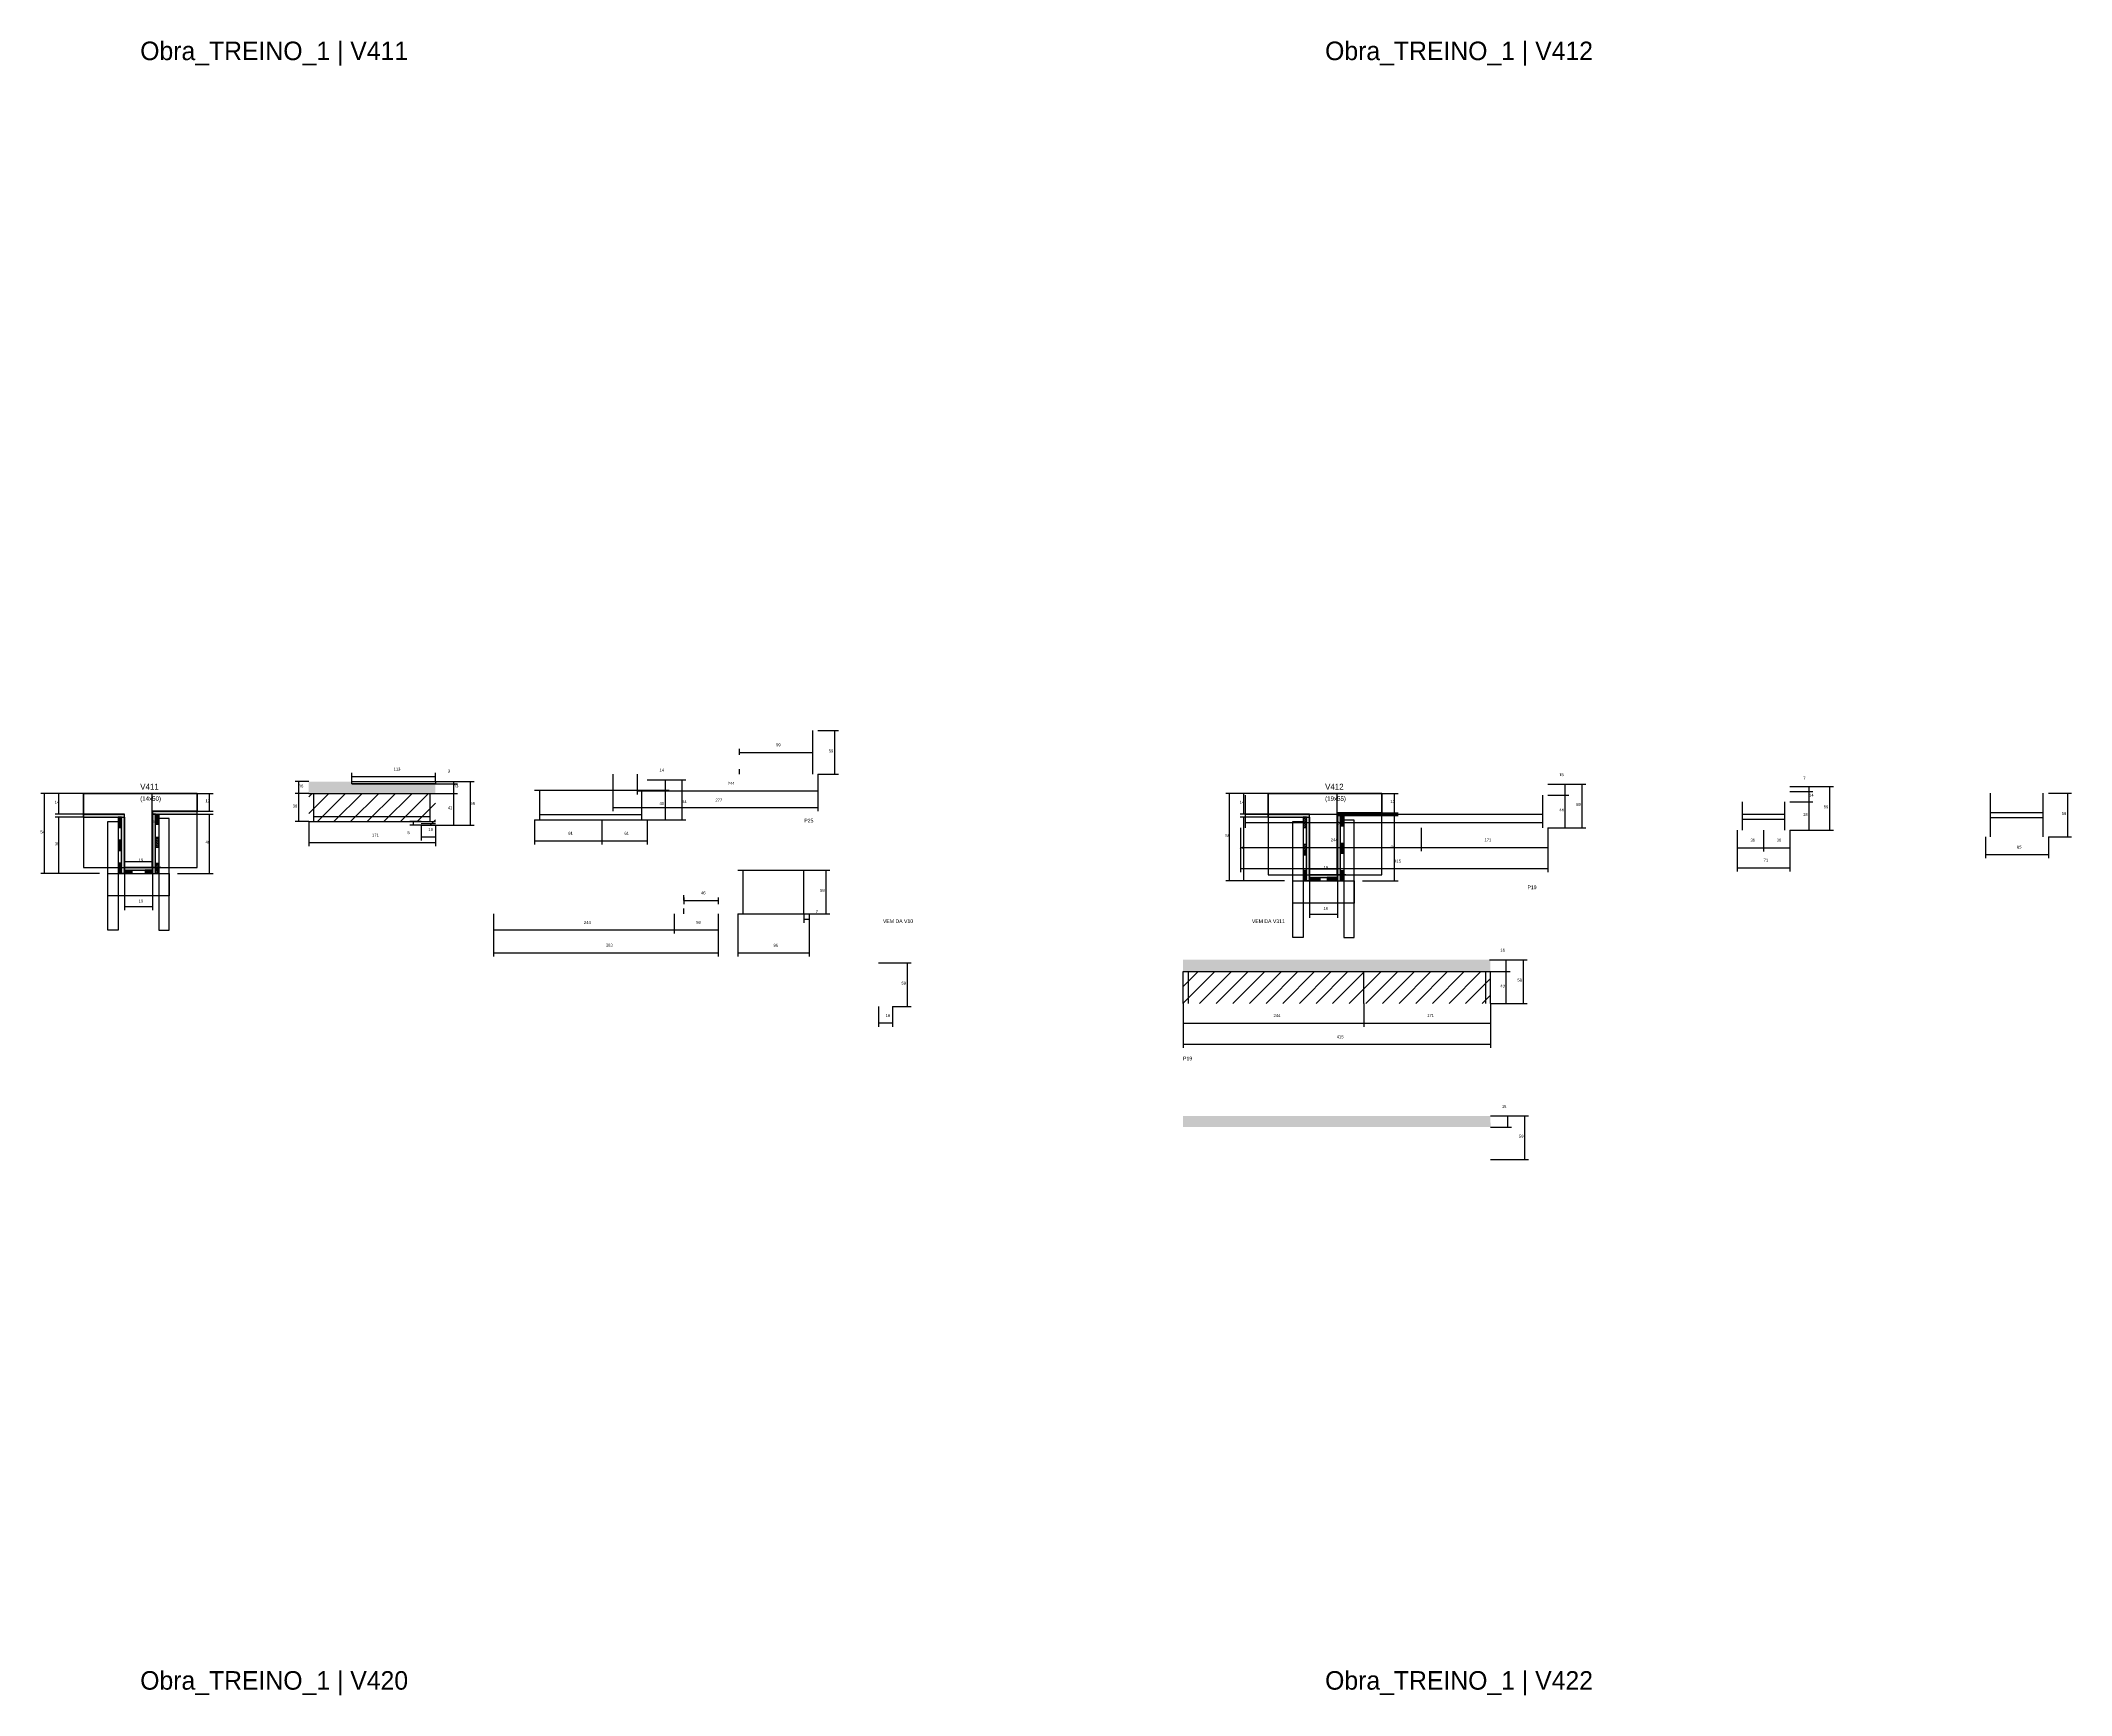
# Model space of a CAD drawing. Header units: metres. Extents: x -2848 to 22762, y -49062 to 1016.
# Drawn here: x 15866 to 18608, y -7818 to -5584 of the extents above; entities that cross this region are included whole.
import ezdxf

# ---------------------------------------------------------------- set-up
doc = ezdxf.new("R2010")
doc.units = ezdxf.units.M
for name, color, linetype in [('CONCRETO', 251, 'Continuous'), ('COTA', 4, 'Continuous'), ('Cota Seção (2x)', 4, 'Continuous'), ('Hachura', 253, 'Continuous'), ('LABEL_ID', 3, 'Continuous'), ('Madeira', 126, 'Continuous'), ('NOMENCLATURA', 7, 'Continuous'), ('Painéis', 200, 'Continuous'), ('REAPROVEITAMENTO', 251, 'Continuous'), ('SARR_2.2x7', 40, 'Continuous'), ('SARR_3.5x7', 81, 'Continuous'), ('SARR_EDITAR', 141, 'Continuous'), ('Texto Seção', 7, 'Continuous')]:
    doc.layers.add(name, color=color, linetype=linetype)

msp = doc.modelspace()

# ---------------------------------------------------------------- hatches: boundary and pattern name
at = {"layer": 'COTA'}
h = msp.add_hatch(dxfattribs=at)
h.set_pattern_fill('AR-CONC', scale=0.03)
h.paths.add_polyline_path([(16398.6, -6587), (16285.6, -6587), (16285.6, -6587), (16285.6, -6584), (16285.6, -6584), (16227.6, -6584), (16227.6, -6584), (16227.6, -6600), (16227.6, -6600), (16398.6, -6600), (16398.6, -6600), (16398.6, -6587)])
h = msp.add_hatch(dxfattribs=at)
h.set_pattern_fill('AR-CONC', scale=0.03)
h.paths.add_polyline_path([(17823.3, -6824.5), (17408.1, -6824.5), (17408.1, -6824.5), (17408.3, -6840.5), (17408.3, -6840.5), (17823.3, -6840.5), (17823.3, -6840.5), (17823.3, -6824.5)])
h = msp.add_hatch(dxfattribs=at)
h.set_pattern_fill('AR-CONC', scale=0.03)
h.paths.add_polyline_path([(17823.2, -7035.4), (17408.1, -7035.4), (17408.1, -7035.4), (17408.3, -7050.4), (17408.3, -7050.4), (17823.4, -7050.4), (17823.4, -7050.4), (17823.2, -7035.4)])
at = {"layer": 'Hachura'}
h = msp.add_hatch(color=8, dxfattribs=at)
h.dxf.hatch_style = 1
h.paths.add_polyline_path([(15978.8, -6632), (15978.8, -6628), (15978.8, -6628), (15923.2, -6628), (15923.2, -6628), (15923.2, -6632), (15923.2, -6632), (15978.8, -6632)])
h = msp.add_hatch(dxfattribs=at)
h.set_pattern_fill('ANSI31', scale=0.5)
h.paths.add_polyline_path([(15970.4, -6646), (15974.8, -6646), (15974.8, -6646), (15974.8, -6632), (15974.8, -6632), (15970.4, -6632), (15970.4, -6632), (15970.4, -6646)])
h = msp.add_hatch(color=8, dxfattribs=at)
h.dxf.hatch_style = 1
h.paths.add_polyline_path([(15974.8, -6630), (15978.8, -6630), (15978.8, -6630), (15978.8, -6708), (15978.8, -6708), (15974.8, -6708), (15974.8, -6708), (15974.8, -6630)])
h = msp.add_hatch(color=8, dxfattribs=at)
h.dxf.hatch_style = 1
h.paths.add_polyline_path([(16076.8, -6628), (16076.8, -6624), (16076.8, -6624), (16016.8, -6624), (16016.8, -6624), (16016.8, -6628), (16016.8, -6628), (16076.8, -6628)])
h = msp.add_hatch(color=8, dxfattribs=at)
h.dxf.hatch_style = 1
h.paths.add_polyline_path([(16020.8, -6628), (16016.8, -6628), (16016.8, -6628), (16016.8, -6708), (16016.8, -6708), (16020.8, -6708), (16020.8, -6708), (16020.8, -6628)])
h = msp.add_hatch(dxfattribs=at)
h.set_pattern_fill('ANSI31', scale=0.5)
h.paths.add_polyline_path([(16025.2, -6642), (16020.8, -6642), (16020.8, -6642), (16020.8, -6628), (16020.8, -6628), (16025.2, -6628), (16025.2, -6628), (16025.2, -6642)])
h = msp.add_hatch(color=8, dxfattribs=at)
h.dxf.hatch_style = 1
h.paths.add_polyline_path([(17578.8, -6632), (17578.8, -6628), (17578.8, -6628), (17523.2, -6628), (17523.2, -6628), (17523.2, -6632), (17523.2, -6632), (17578.8, -6632)])
h = msp.add_hatch(dxfattribs=at)
h.set_pattern_fill('ANSI31', scale=0.5)
h.paths.add_polyline_path([(17570.4, -6646), (17574.8, -6646), (17574.8, -6646), (17574.8, -6632), (17574.8, -6632), (17570.4, -6632), (17570.4, -6632), (17570.4, -6646)])
h = msp.add_hatch(color=8, dxfattribs=at)
h.dxf.hatch_style = 1
h.paths.add_polyline_path([(17574.8, -6630), (17578.8, -6630), (17578.8, -6630), (17578.8, -6718), (17578.8, -6718), (17574.8, -6718), (17574.8, -6718), (17574.8, -6630)])
h = msp.add_hatch(color=8, dxfattribs=at)
h.dxf.hatch_style = 1
h.paths.add_polyline_path([(17676.8, -6630), (17676.8, -6626), (17676.8, -6626), (17616.8, -6626), (17616.8, -6626), (17616.8, -6630), (17616.8, -6630), (17676.8, -6630)])
h = msp.add_hatch(color=8, dxfattribs=at)
h.dxf.hatch_style = 1
h.paths.add_polyline_path([(17620.8, -6628), (17616.8, -6628), (17616.8, -6628), (17616.8, -6718), (17616.8, -6718), (17620.8, -6718), (17620.8, -6718), (17620.8, -6628)])
h = msp.add_hatch(dxfattribs=at)
h.set_pattern_fill('ANSI31', scale=0.5)
h.paths.add_polyline_path([(17625.2, -6644), (17620.8, -6644), (17620.8, -6644), (17620.8, -6630), (17620.8, -6630), (17625.2, -6630), (17625.2, -6630), (17625.2, -6644)])
h = msp.add_hatch(dxfattribs=at)
h.set_pattern_fill('ANSI31', scale=0.5)
h.paths.add_polyline_path([(15970.4, -6677), (15974.8, -6677), (15974.8, -6677), (15974.8, -6663), (15974.8, -6663), (15970.4, -6663), (15970.4, -6663), (15970.4, -6677)])
h = msp.add_hatch(dxfattribs=at)
h.set_pattern_fill('ANSI31', scale=0.5)
h.paths.add_polyline_path([(16025.2, -6673), (16020.8, -6673), (16020.8, -6673), (16020.8, -6659), (16020.8, -6659), (16025.2, -6659), (16025.2, -6659), (16025.2, -6673)])
h = msp.add_hatch(dxfattribs=at)
h.set_pattern_fill('ANSI31', scale=0.5)
h.paths.add_polyline_path([(17570.4, -6683), (17574.8, -6683), (17574.8, -6683), (17574.8, -6669), (17574.8, -6669), (17570.4, -6669), (17570.4, -6669), (17570.4, -6683)])
h = msp.add_hatch(dxfattribs=at)
h.set_pattern_fill('ANSI31', scale=0.5)
h.paths.add_polyline_path([(17625.2, -6681), (17620.8, -6681), (17620.8, -6681), (17620.8, -6667), (17620.8, -6667), (17625.2, -6667), (17625.2, -6667), (17625.2, -6681)])
h = msp.add_hatch(dxfattribs=at)
h.set_pattern_fill('ANSI31', scale=0.5)
h.paths.add_polyline_path([(15970.4, -6708), (15974.8, -6708), (15974.8, -6708), (15974.8, -6694), (15974.8, -6694), (15970.4, -6694), (15970.4, -6694), (15970.4, -6708)])
h = msp.add_hatch(color=8, dxfattribs=at)
h.dxf.hatch_style = 1
h.paths.add_polyline_path([(16016.8, -6703.6), (16016.8, -6700), (16016.8, -6700), (15978.8, -6700), (15978.8, -6700), (15978.8, -6703.6), (15978.8, -6703.6), (16016.8, -6703.6)])
h = msp.add_hatch(dxfattribs=at)
h.set_pattern_fill('ANSI31', scale=0.5)
h.paths.add_polyline_path([(15978.8, -6708), (15978.8, -6703.6), (15978.8, -6703.6), (15988.8, -6703.6), (15988.8, -6703.6), (15988.8, -6708), (15988.8, -6708), (15978.8, -6708)])
h = msp.add_hatch(dxfattribs=at)
h.set_pattern_fill('ANSI31', scale=0.5)
h.paths.add_polyline_path([(16016.8, -6708), (16016.8, -6703.6), (16016.8, -6703.6), (16006.8, -6703.6), (16006.8, -6703.6), (16006.8, -6708), (16006.8, -6708), (16016.8, -6708)])
h = msp.add_hatch(dxfattribs=at)
h.set_pattern_fill('ANSI31', scale=0.5)
h.paths.add_polyline_path([(16025.2, -6708), (16020.8, -6708), (16020.8, -6708), (16020.8, -6694), (16020.8, -6694), (16025.2, -6694), (16025.2, -6694), (16025.2, -6708)])
h = msp.add_hatch(dxfattribs=at)
h.set_pattern_fill('ANSI31', scale=0.5)
h.paths.add_polyline_path([(17570.4, -6718), (17574.8, -6718), (17574.8, -6718), (17574.8, -6704), (17574.8, -6704), (17570.4, -6704), (17570.4, -6704), (17570.4, -6718)])
h = msp.add_hatch(color=8, dxfattribs=at)
h.dxf.hatch_style = 1
h.paths.add_polyline_path([(17616.8, -6713.6), (17616.8, -6710), (17616.8, -6710), (17578.8, -6710), (17578.8, -6710), (17578.8, -6713.6), (17578.8, -6713.6), (17616.8, -6713.6)])
h = msp.add_hatch(dxfattribs=at)
h.set_pattern_fill('ANSI31', scale=0.5)
h.paths.add_polyline_path([(17578.8, -6718), (17578.8, -6713.6), (17578.8, -6713.6), (17592.8, -6713.6), (17592.8, -6713.6), (17592.8, -6718), (17592.8, -6718), (17578.8, -6718)])
h = msp.add_hatch(dxfattribs=at)
h.set_pattern_fill('ANSI31', scale=0.5)
h.paths.add_polyline_path([(17616.8, -6718), (17616.8, -6713.6), (17616.8, -6713.6), (17602.8, -6713.6), (17602.8, -6713.6), (17602.8, -6718), (17602.8, -6718), (17616.8, -6718)])
h = msp.add_hatch(dxfattribs=at)
h.set_pattern_fill('ANSI31', scale=0.5)
h.paths.add_polyline_path([(17625.2, -6718), (17620.8, -6718), (17620.8, -6718), (17620.8, -6704), (17620.8, -6704), (17625.2, -6704), (17625.2, -6704), (17625.2, -6718)])
at = {"layer": 'REAPROVEITAMENTO'}
h = msp.add_hatch(dxfattribs=at)
h.set_pattern_fill('ANSI31', scale=5)
h.paths.add_polyline_path([(16227.6, -6638), (16379.6, -6638), (16379.6, -6638), (16379.6, -6643), (16379.6, -6643), (16398.6, -6643), (16398.6, -6643), (16398.6, -6600), (16398.6, -6600), (16227.6, -6600), (16227.6, -6600), (16227.6, -6638)])
h = msp.add_hatch(dxfattribs=at)
h.set_pattern_fill('ANSI31', scale=5)
h.paths.add_polyline_path([(17823.3, -6883.5), (17823.3, -6840.5), (17823.3, -6840.5), (17408.3, -6840.5), (17408.3, -6840.5), (17408.3, -6883.5), (17408.3, -6883.5), (17823.3, -6883.5)])

# ---------------------------------------------------------------- linework, layer by layer
at = {"layer": 'CONCRETO'}
for points in [[(15923.2, -6628), (15923.2, -6600), (16076.8, -6600), (16076.8, -6624), (16016.8, -6624), (16016.8, -6700), (15978.8, -6700), (15978.8, -6628)], [(15923.2, -6700), (16076.8, -6700), (16076.8, -6600), (15923.2, -6600)], [(17523.2, -6628), (17523.2, -6600), (17676.8, -6600), (17676.8, -6626), (17616.8, -6626), (17616.8, -6710), (17578.8, -6710), (17578.8, -6628)], [(17523.2, -6710), (17676.8, -6710), (17676.8, -6600), (17523.2, -6600)]]:
    msp.add_lwpolyline(points, close=True, dxfattribs=at)
at = {"layer": 'COTA'}
for p, q in [((16915.2, -6515.1), (16942.9, -6515.1)), ((16937.9, -6574.1), (16937.9, -6515.1)), ((16809.2, -6544.6), (16809.2, -6539.6)), ((16809.2, -6544.6), (16908.2, -6544.6)), ((16908.2, -6544.6), (16908.2, -6539.6)), ((16285.6, -6584), (16285.6, -6572.3)), ((16285.6, -6577.3), (16398.6, -6577.3)), ((16398.6, -6584), (16398.6, -6572.3)), ((16638.2, -6574.1), (16638.2, -6624.1)), ((16671.2, -6574.1), (16671.2, -6601.5)), ((16915.2, -6574.1), (16942.9, -6574.1)), ((16915.2, -6574.1), (16915.2, -6624.1)), ((16915.2, -6574.1), (16915.2, -6601.5)), ((15923.2, -6600), (15865.8, -6600)), ((15870.8, -6708), (15870.8, -6600)), ((15923.2, -6600), (15885.1, -6600)), ((15890.1, -6628), (15890.1, -6600)), ((16076.8, -6600), (16098.6, -6600)), ((16093.6, -6624), (16093.6, -6600)), ((16227.6, -6584), (16209.2, -6584)), ((16227.6, -6600), (16209.2, -6600)), ((16227.6, -6600), (16209.2, -6600)), ((16214.2, -6600), (16214.2, -6584)), ((16214.2, -6638), (16214.2, -6600)), ((16398.6, -6584), (16450.9, -6584)), ((16398.6, -6584), (16428.5, -6584)), ((16398.6, -6587), (16428.5, -6587)), ((16398.6, -6587), (16428.5, -6587)), ((16398.6, -6600), (16428.5, -6600)), ((16398.6, -6600), (16428.5, -6600)), ((16423.5, -6587), (16423.5, -6584)), ((16423.5, -6600), (16423.5, -6587)), ((16423.5, -6643), (16423.5, -6600)), ((16445.9, -6643), (16445.9, -6584)), ((16671.2, -6596.5), (16915.2, -6596.5)), ((16684.4, -6581.6), (16736.7, -6581.6)), ((16684.4, -6581.6), (16714.2, -6581.6)), ((16684.4, -6595.6), (16714.2, -6595.6)), ((16684.4, -6595.6), (16714.2, -6595.6)), ((16709.2, -6595.6), (16709.2, -6581.6)), ((16709.2, -6635.6), (16709.2, -6595.6)), ((16731.7, -6635.6), (16731.7, -6581.6)), ((17523.2, -6600), (17465.9, -6600)), ((17470.9, -6718), (17470.9, -6600)), ((17523.2, -6600), (17485.2, -6600)), ((17490.2, -6628), (17490.2, -6600)), ((17676.8, -6600), (17698.7, -6600)), ((17693.7, -6626), (17693.7, -6600)), ((17900.7, -6587.4), (17929.1, -6587.4)), ((17900.7, -6587.4), (17952.2, -6587.4)), ((17900.7, -6602.4), (17929.1, -6602.4)), ((17900.7, -6602.4), (17929.1, -6602.4)), ((17924.1, -6602.4), (17924.1, -6587.4)), ((17924.1, -6646.4), (17924.1, -6602.4)), ((17947.2, -6646.4), (17947.2, -6587.4)), ((15923.2, -6628), (15885.1, -6628)), ((15923.2, -6632), (15885.1, -6632)), ((15890.1, -6708), (15890.1, -6632)), ((16076.8, -6624), (16098.6, -6624)), ((16076.8, -6628), (16098.6, -6628)), ((16093.6, -6708), (16093.6, -6628)), ((16532.4, -6635.6), (16532.4, -6668.9)), ((16623.4, -6635.6), (16623.4, -6668.9)), ((16638.2, -6619.1), (16915.2, -6619.1)), ((16684.4, -6635.6), (16714.2, -6635.6)), ((16684.4, -6635.6), (16736.7, -6635.6)), ((17523.2, -6628), (17485.2, -6628)), ((17523.2, -6632), (17485.2, -6632)), ((17490.2, -6718), (17490.2, -6632)), ((17676.8, -6626), (17698.7, -6626)), ((17676.8, -6630), (17698.7, -6630)), ((17693.7, -6718), (17693.7, -6630)), ((16227.6, -6638), (16209.2, -6638)), ((16227.6, -6638), (16227.6, -6671.2)), ((16379.6, -6638), (16363.9, -6638)), ((16379.6, -6643), (16363.9, -6643)), ((16368.9, -6643), (16368.9, -6638)), ((16379.6, -6643), (16379.6, -6663.7)), ((16379.6, -6658.7), (16398.6, -6658.7)), ((16398.6, -6643), (16398.6, -6671.2)), ((16398.6, -6643), (16428.5, -6643)), ((16398.6, -6643), (16450.9, -6643)), ((16398.6, -6643), (16398.6, -6663.7)), ((17485.7, -6646.4), (17485.7, -6677.9)), ((17485.7, -6646.4), (17485.7, -6706.4)), ((17729.7, -6646.4), (17729.7, -6677.9)), ((17729.7, -6646.4), (17729.7, -6677.9)), ((17900.7, -6646.4), (17900.7, -6677.9)), ((17900.7, -6646.4), (17900.7, -6706.4)), ((17900.7, -6646.4), (17929.1, -6646.4)), ((17900.7, -6646.4), (17952.2, -6646.4)), ((18156.6, -6649.5), (18156.6, -6705.3)), ((18227.6, -6649.5), (18227.6, -6705.3)), ((18491.7, -6658.7), (18491.7, -6687.6)), ((18576.7, -6658.7), (18576.7, -6687.6)), ((16227.6, -6666.2), (16398.6, -6666.2)), ((16532.4, -6663.9), (16623.4, -6663.9)), ((17485.7, -6672.9), (17729.7, -6672.9)), ((17729.7, -6672.9), (17900.7, -6672.9)), ((18491.7, -6682.6), (18576.7, -6682.6)), ((15945.2, -6708), (15865.8, -6708)), ((15945.2, -6708), (15885.1, -6708)), ((15978.8, -6708), (15978.8, -6757.8)), ((16016.8, -6708), (16016.8, -6757.8)), ((16050.4, -6708), (16098.6, -6708)), ((17545.2, -6718), (17465.9, -6718)), ((17545.2, -6718), (17485.2, -6718)), ((17485.7, -6701.4), (17900.7, -6701.4)), ((17578.8, -6718), (17578.8, -6767.8)), ((17616.8, -6718), (17616.8, -6767.8)), ((17650.4, -6718), (17698.7, -6718)), ((18156.6, -6700.3), (18227.6, -6700.3)), ((15978.8, -6752.8), (16016.8, -6752.8)), ((16896.2, -6762.4), (16896.2, -6774.7)), ((16896.2, -6769.7), (16903.2, -6769.7)), ((16903.2, -6762.4), (16903.2, -6774.7)), ((17578.8, -6762.8), (17616.8, -6762.8)), ((17821.8, -6824.5), (17849.7, -6824.5)), ((17821.8, -6824.5), (17872.8, -6824.5)), ((17844.7, -6840.5), (17844.7, -6824.5)), ((17867.8, -6883.5), (17867.8, -6824.5)), ((17821.8, -6840.5), (17849.7, -6840.5)), ((17821.8, -6840.5), (17849.7, -6840.5)), ((17844.7, -6883.5), (17844.7, -6840.5)), ((17408.3, -6883.5), (17408.3, -6915)), ((17408.3, -6883.5), (17408.3, -6943.6)), ((17408.3, -6910), (17652.3, -6910)), ((17652.3, -6883.5), (17652.3, -6915)), ((17652.3, -6883.5), (17652.3, -6915)), ((17652.3, -6910), (17823.3, -6910)), ((17823.3, -6883.5), (17823.3, -6915)), ((17823.3, -6883.5), (17823.3, -6943.6)), ((17823.3, -6883.5), (17849.7, -6883.5)), ((17823.3, -6883.5), (17872.8, -6883.5)), ((17408.3, -6938.6), (17823.3, -6938.6)), ((17823.3, -7035.4), (17851.7, -7035.4)), ((17823.3, -7035.4), (17874.8, -7035.4)), ((17846.7, -7050.4), (17846.7, -7035.4)), ((17869.8, -7094.4), (17869.8, -7035.4)), ((17823.3, -7050.4), (17851.7, -7050.4)), ((17823.3, -7094.4), (17874.8, -7094.4))]:
    msp.add_line(p, q, dxfattribs=at)
at = {"layer": 'Cota Seção (2x)'}
for p, q in [((16027.8, -6600), (16011.3, -6600)), ((16016.3, -6700), (16016.3, -6600)), ((17627.8, -6600), (17611.3, -6600)), ((17616.3, -6710), (17616.3, -6600)), ((18227.6, -6590.5), (18258.5, -6590.5)), ((18227.6, -6590.5), (18286.6, -6590.5)), ((18227.6, -6597.5), (18258.5, -6597.5)), ((18227.6, -6597.5), (18258.5, -6597.5)), ((18253.5, -6597.5), (18253.5, -6590.5)), ((18253.5, -6611.5), (18253.5, -6597.5)), ((18281.6, -6649.5), (18281.6, -6590.5)), ((18576.7, -6599.7), (18607.7, -6599.7)), ((18602.7, -6658.7), (18602.7, -6599.7)), ((16623.4, -6635.6), (16623.4, -6668.9)), ((16684.4, -6635.6), (16684.4, -6668.9)), ((18227.6, -6611.5), (18258.5, -6611.5)), ((18227.6, -6611.5), (18258.5, -6611.5)), ((18253.5, -6649.5), (18253.5, -6611.5)), ((18156.6, -6649.5), (18156.6, -6678.3)), ((18192.1, -6649.5), (18192.1, -6678.3)), ((18192.1, -6649.5), (18192.1, -6678.3)), ((18227.6, -6649.5), (18258.5, -6649.5)), ((18227.6, -6649.5), (18286.6, -6649.5)), ((18227.6, -6649.5), (18227.6, -6678.3)), ((18576.7, -6658.7), (18607.7, -6658.7)), ((15978.8, -6708), (15978.8, -6687)), ((16016.8, -6708), (16016.8, -6687)), ((16623.4, -6663.9), (16684.4, -6663.9)), ((18156.6, -6673.3), (18192.1, -6673.3)), ((18192.1, -6673.3), (18227.6, -6673.3)), ((15978.8, -6692), (16016.8, -6692)), ((16027.8, -6700), (16011.3, -6700)), ((16903.2, -6703.4), (16931.2, -6703.4)), ((16926.2, -6762.4), (16926.2, -6703.4)), ((17578.8, -6718), (17578.8, -6697)), ((17578.8, -6702), (17616.8, -6702)), ((17627.8, -6710), (17611.3, -6710)), ((17616.8, -6718), (17616.8, -6697)), ((16734.2, -6740.4), (16734.2, -6749.4)), ((16734.2, -6744.4), (16780.2, -6744.4)), ((16780.2, -6740.4), (16780.2, -6749.4)), ((16477.2, -6762.4), (16477.2, -6789.3)), ((16477.2, -6762.4), (16477.2, -6820.1)), ((16721.2, -6762.4), (16721.2, -6789.3)), ((16721.2, -6762.4), (16721.2, -6789.3)), ((16780.2, -6762.4), (16780.2, -6789.3)), ((16780.2, -6762.4), (16780.2, -6820.1)), ((16807.2, -6762.4), (16807.2, -6820.1)), ((16903.2, -6762.4), (16903.2, -6820.1)), ((16903.2, -6762.4), (16931.2, -6762.4)), ((16477.2, -6784.3), (16721.2, -6784.3)), ((16721.2, -6784.3), (16780.2, -6784.3)), ((16477.2, -6815.1), (16780.2, -6815.1)), ((16807.2, -6815.1), (16903.2, -6815.1)), ((17015.9, -6828.6), (17041.1, -6828.6)), ((17036.1, -6887.6), (17036.1, -6828.6)), ((16997, -6887.6), (16997, -6914.9)), ((16997, -6909.9), (17015.9, -6909.9)), ((17015.9, -6887.6), (17015.9, -6914.9)), ((17015.9, -6887.6), (17041.1, -6887.6))]:
    msp.add_line(p, q, dxfattribs=at)
at = {"layer": 'Madeira'}
for points in [[(15970.4, -6646), (15974.8, -6646), (15974.8, -6632), (15970.4, -6632)], [(16025.2, -6642), (16020.8, -6642), (16020.8, -6628), (16025.2, -6628)], [(17570.4, -6646), (17574.8, -6646), (17574.8, -6632), (17570.4, -6632)], [(17625.2, -6644), (17620.8, -6644), (17620.8, -6630), (17625.2, -6630)], [(15970.4, -6677), (15974.8, -6677), (15974.8, -6663), (15970.4, -6663)], [(16025.2, -6673), (16020.8, -6673), (16020.8, -6659), (16025.2, -6659)], [(17570.4, -6683), (17574.8, -6683), (17574.8, -6669), (17570.4, -6669)], [(17625.2, -6681), (17620.8, -6681), (17620.8, -6667), (17625.2, -6667)], [(15970.4, -6708), (15974.8, -6708), (15974.8, -6694), (15970.4, -6694)], [(15978.8, -6708), (15978.8, -6703.6), (15988.8, -6703.6), (15988.8, -6708)], [(16016.8, -6708), (16016.8, -6703.6), (16006.8, -6703.6), (16006.8, -6708)], [(16025.2, -6708), (16020.8, -6708), (16020.8, -6694), (16025.2, -6694)], [(17570.4, -6718), (17574.8, -6718), (17574.8, -6704), (17570.4, -6704)], [(17578.8, -6718), (17578.8, -6713.6), (17592.8, -6713.6), (17592.8, -6718)], [(17616.8, -6718), (17616.8, -6713.6), (17602.8, -6713.6), (17602.8, -6718)], [(17625.2, -6718), (17620.8, -6718), (17620.8, -6704), (17625.2, -6704)]]:
    msp.add_lwpolyline(points, close=True, dxfattribs=at)
at = {"layer": 'Painéis'}
for p, q in [((16227.6, -6600), (16398.6, -6600)), ((16285.6, -6584), (16398.6, -6584)), ((16285.6, -6587), (16398.6, -6587)), ((16532.4, -6595.6), (16684.4, -6595.6)), ((15923.2, -6628), (15978.8, -6628)), ((15923.2, -6632), (15923.2, -6628)), ((15978.8, -6632), (15978.8, -6628)), ((15978.8, -6708), (15978.8, -6632)), ((16016.8, -6624), (16076.8, -6624)), ((16016.8, -6628), (16016.8, -6624)), ((16016.8, -6708), (16016.8, -6628)), ((16076.8, -6628), (16076.8, -6624)), ((16532.4, -6635.6), (16684.4, -6635.6)), ((17523.2, -6628), (17578.8, -6628)), ((17523.2, -6632), (17523.2, -6628)), ((17578.8, -6632), (17578.8, -6628)), ((17578.8, -6718), (17578.8, -6632)), ((17616.8, -6626), (17676.8, -6626)), ((17616.8, -6630), (17616.8, -6626)), ((17616.8, -6718), (17616.8, -6630)), ((17676.8, -6630), (17676.8, -6626)), ((16227.6, -6638), (16379.6, -6638)), ((16379.6, -6643), (16398.6, -6643)), ((16807.2, -6703.4), (16903.2, -6703.4)), ((17578.8, -6710), (17616.8, -6710)), ((17578.8, -6713.6), (17578.8, -6710)), ((17616.8, -6713.6), (17616.8, -6710)), ((16807.2, -6762.4), (16903.2, -6762.4)), ((16997, -6828.6), (17015.9, -6828.6)), ((17408.3, -6840.5), (17823.3, -6840.5)), ((17408.3, -6883.5), (17408.3, -6840.5)), ((17652.3, -6883.5), (17652.3, -6840.5)), ((17823.3, -6883.5), (17823.3, -6840.5))]:
    msp.add_line(p, q, dxfattribs=at)
for points in [[(16285.6, -6584), (16398.6, -6584), (16398.6, -6587), (16285.6, -6587)], [(15978.8, -6632), (15978.8, -6628), (15923.2, -6628), (15923.2, -6632)], [(15974.8, -6632), (15978.8, -6632), (15978.8, -6708), (15974.8, -6708)], [(16076.8, -6628), (16076.8, -6624), (16016.8, -6624), (16016.8, -6628)], [(16020.8, -6628), (16016.8, -6628), (16016.8, -6708), (16020.8, -6708)], [(17578.8, -6632), (17578.8, -6628), (17523.2, -6628), (17523.2, -6632)], [(17574.8, -6632), (17578.8, -6632), (17578.8, -6718), (17574.8, -6718)], [(17676.8, -6630), (17676.8, -6626), (17616.8, -6626), (17616.8, -6630)], [(17620.8, -6630), (17616.8, -6630), (17616.8, -6718), (17620.8, -6718)], [(16016.8, -6703.6), (16016.8, -6700), (15978.8, -6700), (15978.8, -6703.6)], [(17616.8, -6713.6), (17616.8, -6710), (17578.8, -6710), (17578.8, -6713.6)]]:
    msp.add_lwpolyline(points, close=True, dxfattribs=at)
at = {"layer": 'SARR_2.2x7'}
for p, q in [((16908.2, -6574.1), (16908.2, -6515.1)), ((16809.2, -6548.1), (16809.2, -6541.1)), ((16809.2, -6574.1), (16809.2, -6567.1)), ((16234.6, -6638), (16234.6, -6600)), ((16391.6, -6638), (16391.6, -6600)), ((16539.4, -6635.6), (16539.4, -6595.6)), ((16677.4, -6635.6), (16677.4, -6595.6)), ((17492.7, -6646.4), (17492.7, -6602.4)), ((17894.2, -6646.4), (17894.2, -6602.4)), ((18498.7, -6658.7), (18498.7, -6599.7)), ((18569.7, -6658.7), (18569.7, -6599.7)), ((16234.6, -6631), (16391.6, -6631)), ((16539.4, -6628.6), (16677.4, -6628.6)), ((17492.7, -6627.9), (17729.7, -6627.9)), ((17729.7, -6627.9), (17894.2, -6627.9)), ((18163.5, -6627.9), (18192.1, -6627.9)), ((18163.5, -6634.9), (18192.1, -6634.9)), ((18163.6, -6649.5), (18163.6, -6611.5)), ((18192.1, -6627.9), (18220.6, -6627.9)), ((18192.1, -6634.9), (18220.6, -6634.9)), ((18220.6, -6649.5), (18220.6, -6611.5)), ((18498.7, -6625.7), (18569.7, -6625.7)), ((18498.7, -6632.7), (18569.7, -6632.7)), ((16234.6, -6638), (16391.6, -6638)), ((16391.6, -6638), (16398.6, -6638)), ((17492.7, -6639.4), (17729.7, -6639.4)), ((17729.7, -6639.4), (17894.2, -6639.4)), ((16814.2, -6762.4), (16814.2, -6703.4)), ((16896.2, -6762.4), (16896.2, -6703.4)), ((16734.2, -6744.4), (16734.2, -6737.4)), ((16734.2, -6762.4), (16734.2, -6755.4)), ((17415.3, -6883.5), (17415.3, -6840.5)), ((17816.8, -6883.5), (17816.8, -6840.5))]:
    msp.add_line(p, q, dxfattribs=at)
at = {"layer": 'SARR_3.5x7'}
for points in [[(16039.2, -6634), (16025.2, -6634), (16025.2, -6784.5), (16039.2, -6784.5)], [(17639.2, -6636), (17625.2, -6636), (17625.2, -6794.5), (17639.2, -6794.5)], [(15956.4, -6638), (15970.4, -6638), (15970.4, -6784.5), (15956.4, -6784.5)], [(17556.4, -6638), (17570.4, -6638), (17570.4, -6794.5), (17556.4, -6794.5)], [(15956.4, -6708), (16039.2, -6708), (16039.2, -6738.1), (15956.4, -6738.1)], [(17556.4, -6718), (17639.2, -6718), (17639.2, -6748.1), (17556.4, -6748.1)]]:
    msp.add_lwpolyline(points, close=True, dxfattribs=at)
at = {"layer": 'SARR_EDITAR'}
msp.add_line((16379.6, -6640.5), (16398.6, -6640.5), dxfattribs=at)

# ---------------------------------------------------------------- texts
at = {"layer": 'COTA'}
for s, p in [('99', (16858.7, -6536.5)), ('59', (16929.8, -6544.6)), ('113', (16342.1, -6569.1)), ('3', (16415.3, -6571.8)), ('14', (16701.2, -6570.6)), ('15', (17916, -6576.7)), ('12', (16088.1, -6612)), ('16', (16214.2, -6592)), ('13', (16423.5, -6592)), ('277', (16776.7, -6611)), ('244', (16793.2, -6588.4)), ('14', (15884.6, -6614)), ('38', (16205.9, -6619)), ('43', (16415.3, -6621.5)), ('59', (16445.9, -6615.5)), ('40', (16701.1, -6615.6)), ('54', (16731.7, -6613.1)), ('14', (17484.7, -6614)), ('13', (17688.2, -6613)), ('44', (17916, -6624.4)), ('59', (17939.1, -6616.9)), ('54', (15865.3, -6654)), ('171', (16313.1, -6658.2)), ('5', (16360.8, -6655)), ('19', (16389.1, -6650.7)), ('91', (16577.9, -6655.8)), ('59', (17465.4, -6659)), ('244', (17607.7, -6664.8)), ('171', (17815.2, -6664.8)), ('38', (15884.6, -6670)), ('40', (16088.1, -6668)), ('43', (17484.7, -6675)), ('44', (17688.2, -6674)), ('415', (17693.2, -6693.3)), ('71', (18192.1, -6692.2)), ('85', (18534.2, -6674.4)), ('19', (15997.8, -6747.3)), ('7', (16912.1, -6761.6)), ('19', (17597.8, -6757.3)), ('16', (17836.6, -6813.5)), ('59', (17859.7, -6854)), ('43', (17836.5, -6862)), ('244', (17530.3, -6902)), ('171', (17737.8, -6902)), ('415', (17615.8, -6930.5)), ('15', (17838.6, -7024.7)), ('59', (17861.7, -7064.9))]:
    msp.add_text(s, height=4, dxfattribs=at).set_placement(p)
at = {"layer": 'Cota Seção (2x)'}
for s, p in [('7', (18245.5, -6581.6)), ('14', (18253.5, -6604.5)), ('50', (16016.3, -6640)), ('38', (18245.3, -6630.5)), ('59', (18273.4, -6620)), ('59', (18594.6, -6629.2)), ('61', (16653.9, -6655.8)), ('55', (17616.3, -6642)), ('36', (18174.3, -6665.1)), ('36', (18209.8, -6665.1)), ('19', (15997.8, -6692)), ('19', (17597.8, -6702)), ('46', (16757.2, -6736.3)), ('59', (16918.1, -6732.9)), ('244', (16599.2, -6776.2)), ('59', (16750.7, -6776.1)), ('303', (16628.7, -6806.9)), ('96', (16855.2, -6807)), ('59', (17028, -6858.1)), ('19', (17006.5, -6901.9))]:
    msp.add_text(s, height=4, dxfattribs=at).set_placement(p)
at = {"layer": 'LABEL_ID'}
for s, p in [('Obra_TREINO_1 | V411', (16000, -5610)), ('Obra_TREINO_1 | V412', (17600, -5610)), ('Obra_TREINO_1 | V420', (16000, -7810)), ('Obra_TREINO_1 | V422', (17600, -7810))]:
    msp.add_text(s, height=25, dxfattribs=at).set_placement(p)
at = {"layer": 'NOMENCLATURA'}
for s, p in [('P25', (16896.8, -6639.2)), ('P19', (17873.2, -6729.3)), ('P19', (17408.2, -6960.5))]:
    msp.add_text(s, height=5, dxfattribs=at).set_placement(p)
at = {"layer": 'Texto Seção'}
for s, height, p in [('V411', 8, (16000, -6595)), ('(14x50)', 6, (16000, -6610)), ('V412', 8, (17600, -6595)), ('(19x55)', 6, (17600, -6610)), ('VEM DA V10', 5, (17003, -6775)), ('VEM DA V311', 5, (17501.1, -6775))]:
    msp.add_text(s, height=height, dxfattribs=at).set_placement(p)

doc.saveas('drawing.dxf')
